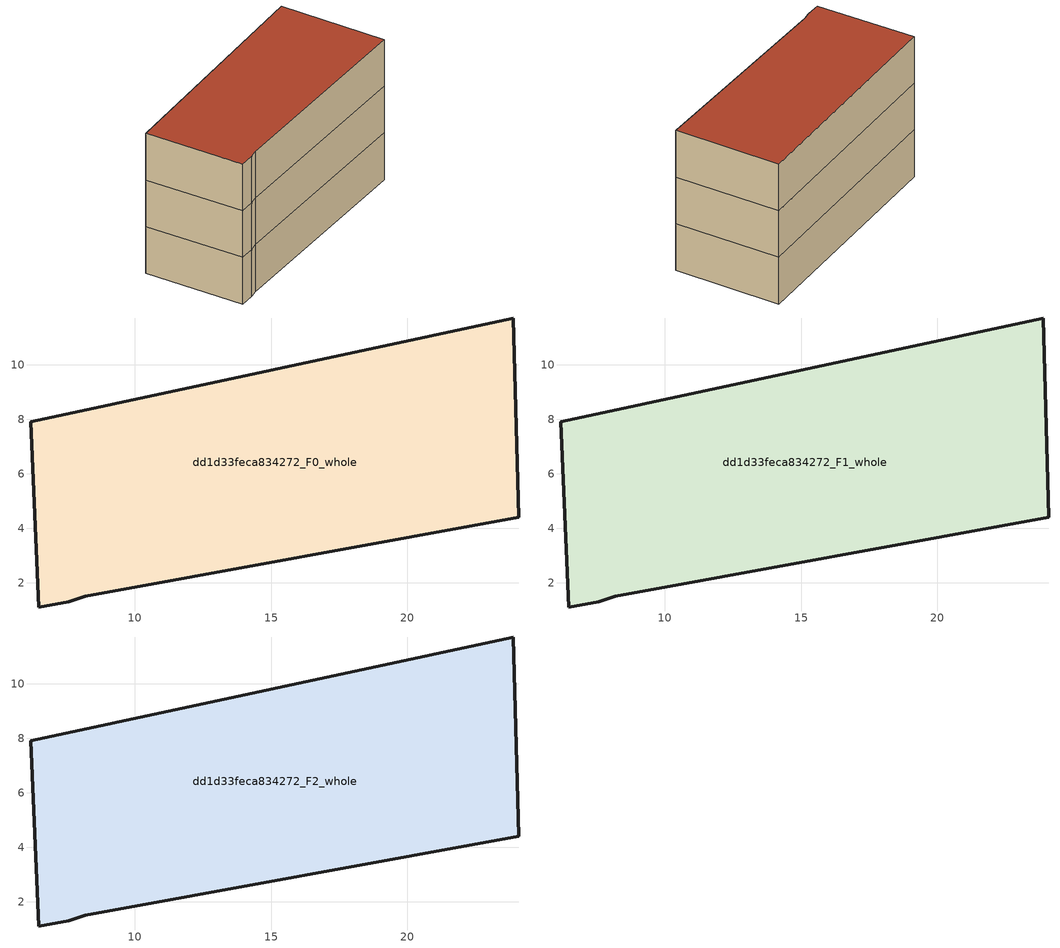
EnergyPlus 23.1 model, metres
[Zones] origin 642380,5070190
dd1d33feca834272_F0_whole
 floor ground (EU_floor_Construction): 23.89,11.71 24.09,4.41 8.18,1.51 7.58,1.31 6.48,1.11 6.18,7.92 z0
 wall outside (EU_wall_Construction): 6.18,7.92 6.48,1.11 7.58,1.31 8.18,1.51 24.09,4.41 23.89,11.71 6.18,7.92 z0:3
dd1d33feca834272_F1_whole
 floor to dd1d33feca834272_F0_whole (EU_floor_Construction): 23.89,11.71 24.09,4.41 8.18,1.51 7.58,1.31 6.48,1.11 6.18,7.92 z3
 wall outside (EU_wall_Construction): 6.18,7.92 6.48,1.11 7.58,1.31 8.18,1.51 24.09,4.41 23.89,11.71 6.18,7.92 z3:6
dd1d33feca834272_F2_whole
 floor to dd1d33feca834272_F1_whole (EU_floor_Construction): 23.89,11.71 24.09,4.41 8.18,1.51 7.58,1.31 6.48,1.11 6.18,7.92 z6
 wall outside (EU_wall_Construction): 6.18,7.92 6.48,1.11 7.58,1.31 8.18,1.51 24.09,4.41 23.89,11.71 6.18,7.92 z6:9
 roof outside (EU_roof_Construction): 24.09,4.41 23.89,11.71 6.18,7.92 6.48,1.11 7.58,1.31 8.18,1.51 z9
[Building]
EU S2 Campaign: North Axis=0; Terrain=City; Solar Distribution=FullExterior
[Site:Location]
Lyon-Bron: Latitude=45.75; Longitude=5; Time Zone=1; Elevation=198
[SizingPeriod:WeatherFileDays]
AnnualSizingPeriod: Begin Month=1; Begin Day of Month=1; End Month=12; End Day of Month=31; Day of Week for Start Day=Monday; Use Weather File Daylight Saving Period=No; Use Weather File Rain and Snow Indicators=No
[MATERIAL]
EU_InternalMass_Material: Roughness=MediumRough; Thickness=0.1; Conductivity=1; Density=1800; Specific Heat=900; Thermal Absorptance=0.9; Solar Absorptance=0.7; Visible Absorptance=0.7
[MATERIAL:NOMASS] Roughness=MediumRough; Thermal Absorptance=0.9; Solar Absorptance=0.7; Visible Absorptance=0.7
Name | Thermal Resistance
EU_wall_NoMass | 0.87146
EU_roof_NoMass | 0.842276
EU_floor_NoMass | 0.496999
[CONSTRUCTION]
EU_wall_Construction: EU_wall_NoMass
EU_roof_Construction: EU_roof_NoMass
EU_floor_Construction: EU_floor_NoMass
EU_InternalMass_Construction: EU_InternalMass_Material
[ZONE] Type=1; Multiplier=1; Ceiling Height=autocalculate; Floor Area=autocalculate; Part of Total Floor Area=Yes
Name | Volume
dd1d33feca834272_F0_whole | 374.518
dd1d33feca834272_F1_whole; dd1d33feca834272_F2_whole | 374.519
[INTERNALMASS] Construction=EU_InternalMass_Construction; Surface Area=120.549
Name | Zone or ZoneList
dd1d33feca834272_F0_whole_EU_InternalMass | dd1d33feca834272_F0_whole
dd1d33feca834272_F1_whole_EU_InternalMass | dd1d33feca834272_F1_whole
dd1d33feca834272_F2_whole_EU_InternalMass | dd1d33feca834272_F2_whole
[OTHEREQUIPMENT] Fuel Type=Electricity; Design Level Calculation Method=Watts/Area; Power per Zone Floor Area=1; Fraction Latent=0; Fraction Radiant=0; Fraction Lost=0; Carbon Dioxide Generation Rate=0; EndUse Subcategory=EU_Step8_InternalGains
Name | Zone or ZoneList or Space or SpaceList | Schedule
EU_Step8_InternalGain_dd1d33feca834272_F0_whole_f000 | dd1d33feca834272_F0_whole | EU_Step8_GainSchedule_dd1d33feca834272_F0_whole_f000
EU_Step8_InternalGain_dd1d33feca834272_F1_whole_f000 | dd1d33feca834272_F1_whole | EU_Step8_GainSchedule_dd1d33feca834272_F1_whole_f000
EU_Step8_InternalGain_dd1d33feca834272_F2_whole_f000 | dd1d33feca834272_F2_whole | EU_Step8_GainSchedule_dd1d33feca834272_F2_whole_f000
[ZONEVENTILATION:DESIGNFLOWRATE] Schedule=EU_AlwaysOn; Design Flow Rate Calculation Method=AirChanges/Hour; Air Changes per Hour=0.425; Ventilation Type=Natural; Fan Pressure Rise=0; Fan Total Efficiency=1; Constant Term Coefficient=1; Temperature Term Coefficient=0; Velocity Term Coefficient=0; Velocity Squared Term Coefficient=0; Minimum Indoor Temperature=-100; Maximum Indoor Temperature=100; Delta Temperature=-100; Minimum Outdoor Temperature=-100; Maximum Outdoor Temperature=100; Maximum Wind Speed=40
Name | Zone or ZoneList or Space or SpaceList
EU_ConstantAir_dd1d33feca834272_F0_whole | dd1d33feca834272_F0_whole
EU_ConstantAir_dd1d33feca834272_F1_whole | dd1d33feca834272_F1_whole
EU_ConstantAir_dd1d33feca834272_F2_whole | dd1d33feca834272_F2_whole
[HVACTEMPLATE:THERMOSTAT] Constant Heating Setpoint=20; Constant Cooling Setpoint=50
EU_HeatOnly_dd1d33feca834272_F0_whole; EU_HeatOnly_dd1d33feca834272_F1_whole; EU_HeatOnly_dd1d33feca834272_F2_whole
[HVACTEMPLATE:ZONE:IDEALLOADSAIRSYSTEM] System Availability Schedule=EU_AlwaysOn; Maximum Heating Supply Air Temperature=50; Minimum Cooling Supply Air Temperature=13; Maximum Heating Supply Air Humidity Ratio=0.0156; Minimum Cooling Supply Air Humidity Ratio=0.0077; Heating Limit=NoLimit; Cooling Limit=NoLimit; Heating Availability Schedule=EU_AlwaysOn; Cooling Availability Schedule=EU_CoolingOff; Dehumidification Control Type=ConstantSensibleHeatRatio; Cooling Sensible Heat Ratio=0.7; Dehumidification Setpoint=60; Humidification Control Type=None; Humidification Setpoint=30; Outdoor Air Method=None; Outdoor Air Flow Rate per Person=0.00944; Outdoor Air Flow Rate per Zone Floor Area=0; Outdoor Air Flow Rate per Zone=0; Demand Controlled Ventilation Type=None; Outdoor Air Economizer Type=NoEconomizer; Heat Recovery Type=None; Sensible Heat Recovery Effectiveness=0.7; Latent Heat Recovery Effectiveness=0.65
Name | Template Thermostat
dd1d33feca834272_F0_whole | EU_HeatOnly_dd1d33feca834272_F0_whole
dd1d33feca834272_F1_whole | EU_HeatOnly_dd1d33feca834272_F1_whole
dd1d33feca834272_F2_whole | EU_HeatOnly_dd1d33feca834272_F2_whole
[SIZING:ZONE] Zone Cooling Design Supply Air Temperature Input Method=SupplyAirTemperature; Zone Cooling Design Supply Air Temperature=13; Zone Heating Design Supply Air Temperature Input Method=SupplyAirTemperature; Zone Heating Design Supply Air Temperature=50; Zone Cooling Design Supply Air Humidity Ratio=0.008; Zone Heating Design Supply Air Humidity Ratio=0.008; Cooling Design Air Flow Method=DesignDay; Cooling Design Air Flow Rate=0; Cooling Minimum Air Flow per Zone Floor Area=0.000762; Cooling Minimum Air Flow=0; Cooling Minimum Air Flow Fraction=0.2; Heating Design Air Flow Method=DesignDay; Heating Design Air Flow Rate=0; Heating Maximum Air Flow per Zone Floor Area=0.002032; Heating Maximum Air Flow=0.141576; Heating Maximum Air Flow Fraction=0.3; Account for Dedicated Outdoor Air System=No; Dedicated Outdoor Air System Control Strategy=NeutralSupplyAir; Dedicated Outdoor Air Low Setpoint Temperature for Design=autosize; Dedicated Outdoor Air High Setpoint Temperature for Design=autosize; Zone Load Sizing Method=Sensible Load Only No Latent Load; Zone Latent Cooling Design Supply Air Humidity Ratio Input Method=HumidityRatioDifference; Zone Cooling Design Supply Air Humidity Ratio Difference=0.005; Zone Latent Heating Design Supply Air Humidity Ratio Input Method=HumidityRatioDifference; Zone Humidification Design Supply Air Humidity Ratio Difference=0.005
dd1d33feca834272_F0_whole; dd1d33feca834272_F1_whole; dd1d33feca834272_F2_whole
[SCHEDULE:CONSTANT]
Name | Hourly Value
EU_AlwaysOn | 1
EU_CoolingOff | 0
[SCHEDULE:FILE] Column Number=1; Rows to Skip at Top=0; Number of Hours of Data=8760; Column Separator=Comma; Interpolate to Timestep=No; Minutes per Item=60; Adjust Schedule for Daylight Savings=Yes
Name | File
EU_Step8_GainSchedule_dd1d33feca834272_F0_whole_f000 | C:\Users\o_iseri\Desktop\OpenUBEM\openubem\outputs\eu_evidence\EU-11\FR-LYO-HAUTCOEURPENTES\idfs\dd1d33feca834272\dd1d33feca834272_F0_whole_f000_gain.csv
EU_Step8_GainSchedule_dd1d33feca834272_F1_whole_f000 | C:\Users\o_iseri\Desktop\OpenUBEM\openubem\outputs\eu_evidence\EU-11\FR-LYO-HAUTCOEURPENTES\idfs\dd1d33feca834272\dd1d33feca834272_F1_whole_f000_gain.csv
EU_Step8_GainSchedule_dd1d33feca834272_F2_whole_f000 | C:\Users\o_iseri\Desktop\OpenUBEM\openubem\outputs\eu_evidence\EU-11\FR-LYO-HAUTCOEURPENTES\idfs\dd1d33feca834272\dd1d33feca834272_F2_whole_f000_gain.csv
